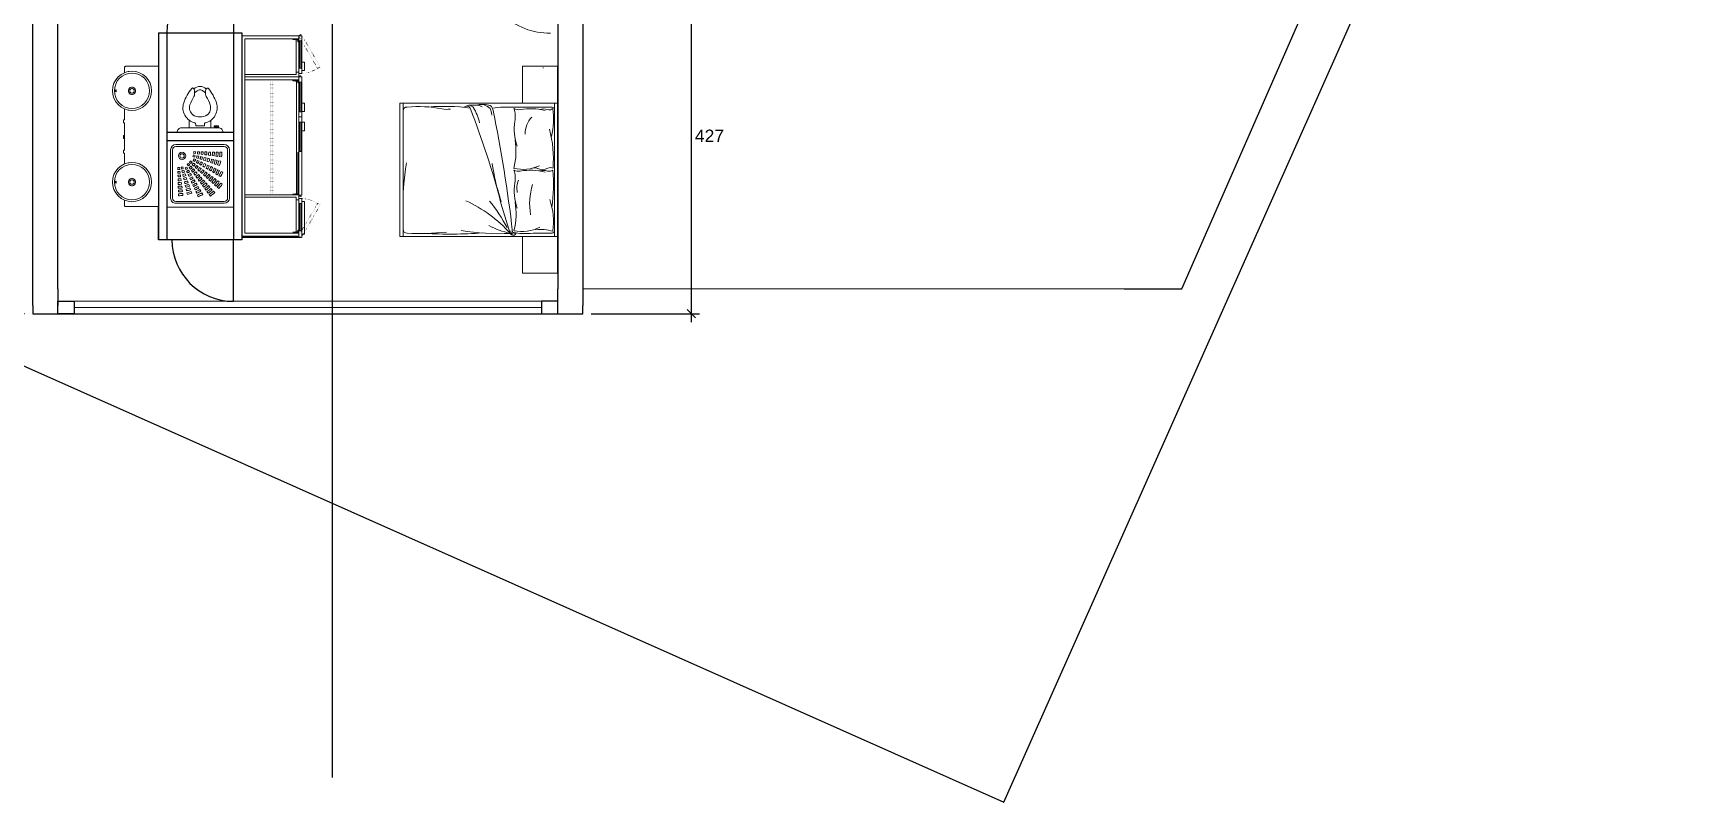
# Model space of a CAD drawing. Header units: inches. Extents: x -422522 to 22891, y -2973 to 414515.
# Drawn here: x 18668 to 20647, y 3430 to 4354 of the extents above; entities that cross this region are included whole.
import ezdxf

# ---------------------------------------------------------------- set-up
doc = ezdxf.new("R2010")
doc.units = ezdxf.units.IN
doc.header["$MEASUREMENT"] = 0
doc.linetypes.add('DOT2', pattern=[0.125, 0, -0.125])
doc.linetypes.add('TRATTEGGIATA2', pattern=[9.525, 6.35, -3.175])
doc.layers.get('0').update_dxf_attribs({"lineweight": 25})
for name, color, linetype, lineweight in [('ARREDAMENTO', 8, 'Continuous', 18), ('ARREDI attrezzature - furniture', 175, 'Continuous', 9), ('PORTE_finestre_doors_windows', 4, 'Continuous', 15)]:
    doc.layers.add(name, color=color, linetype=linetype, lineweight=lineweight)
doc.layers.add('ARREDI_attrezzature', color=175, linetype='Continuous')
doc.styles.add('ARCH', font='txt')
doc.styles.get("Standard").update_dxf_attribs({"font": 'Arial.ttf'})
doc.dimstyles.get("Standard").update_dxf_attribs({"dimtxt": 15, "dimasz": 10, "dimexe": 10, "dimexo": 10, "dimgap": 5, "dimtad": 2, "dimtih": 1, "dimtoh": 1, "dimdec": 0, "dimzin": 0, "dimdsep": 46, "dimtxsty": 'Standard', "dimblk": 'OBLIQUE', "dimblk1": 'OBLIQUE', "dimblk2": 'OBLIQUE', "dimcen": 0.09, "dimdle": 10, "dimadec": 0, "dimazin": 0, "dimtfac": 1, "dimtdec": 0, "dimtofl": 0, "dimtmove": 0, "dimatfit": 3, "dimldrblk": 'OBLIQUE', "dimfxl": 1, "dimtolj": 1, "dimtzin": 0, "dimarcsym": 0})

# ---------------------------------------------------------------- blocks, each defined once
blk = doc.blocks.new('15PTOI06')
for p, q in [((8, 8.5), (8, -8.5)), ((11.5, 5), (8, 5)), ((9, 2), (9.765178, 2)), ((9, -2), (9, 2)), ((23.431562, 2.5), (24.727861, 2.5)), ((24.931034, 1.327586), (24.062054, 2.5)), ((11.5, -5), (8, -5)), ((9, -6.5), (8.5, -6.5)), ((8.5, -6.5), (8.5, -8)), ((9.765178, -2), (9, -2)), ((9, -8.5), (9, -6.5)), ((23.431562, -2.5), (24.690476, -2.5)), ((24.931034, -1.327586), (24.062054, -2.5)), ((8.5, -8), (8, -8)), ((8, -8.5), (9, -8.5))]:
    blk.add_line(p, q)
for centre, radius, start, end in [((6, 8.5), 2, 0, 90), ((17.25, 0.65), 7.210062, 71.816347, 166.116636), ((9.765178, 2.5), 0.5, 270, 346.116636), ((19.118098, 0), 6.118098, 147.797266, 212.202734), ((17.25, 0.65), 4.210062, 71.816347, 142.891702), ((12, -13.75), 19.534695, 57.937508, 70.559965), ((12, -13.75), 22.534695, 51.265418, 70.559965), ((23.431562, 4.5), 2, 237.937508, 270), ((24.727861, 4.5), 2, 270, 314.939898), ((23.666667, 0), 1.833333, 313.602819, 46.397181), ((23.166667, 0), 3.833333, 313.602819, 46.397181), ((25.787408, 3.438228), 0.5, 314.939898, 51.265418), ((9.765178, -2.5), 0.5, 13.883364, 90), ((17.25, -0.65), 7.210062, 193.883364, 288.183653), ((17.25, -0.65), 4.210062, 217.108298, 288.183653), ((12, 13.75), 19.534695, 289.440035, 302.062492), ((12, 13.75), 22.534695, 289.440035, 308.665009), ((23.431562, -4.5), 2, 90, 122.062492), ((24.690476, -4.5), 2, 44.162471, 90), ((25.766527, -3.454957), 0.5, 308.665009, 44.162471), ((6, -8.5), 2, 270, 0)]:
    blk.add_arc(centre, radius, start, end)
at = {"style": 'ARCH'}
for tag, p, flags in [('ITEM', (0, -19.5), 3), ('ROOM_NUMBER', (0, -28.5), 1)]:
    blk.add_attdef(tag, p, '', height=6, dxfattribs=dict(at, flags=flags))
blk = doc.blocks.new('_Oblique')
at = {"color": 0, "linetype": 'ByBlock', "lineweight": -2}
blk.add_line((-0.5, -0.5), (0.5, 0.5), dxfattribs=at)
blk = doc.blocks.new('*D54')
at = {"color": 0, "lineweight": -2, "transparency": 16777216}
for p, q in [((18658.2, 4614.6), (18543.2, 4614.6)), ((18553.2, 4006.7), (18553.2, 4624.6)), ((18658.3, 4016.7), (18543.2, 4016.7))]:
    blk.add_line(p, q, dxfattribs=at)
at = {"layer": 'Defpoints', "color": 0, "transparency": 16777216}
for p in [(18553.2, 4614.6), (18668.2, 4614.6), (18668.3, 4016.7)]:
    blk.add_point(p, dxfattribs=at)
at = {"color": 0, "lineweight": -2, "transparency": 16777216, "xscale": 10, "yscale": 10, "zscale": 10}
for p, rotation in [((18553.2, 4614.6), 90), ((18553.2, 4016.7), 270)]:
    blk.add_blockref('_Oblique', p, dxfattribs=dict(at, rotation=rotation))
at = {"color": 0, "transparency": 16777216, "insert": (18531.8, 4315.6), "char_height": 15, "attachment_point": 5}
blk.add_mtext('\\A1;598', dxfattribs=at)
blk = doc.blocks.new('*D61')
at = {"color": 0, "lineweight": -2, "transparency": 16777216}
for p, q in [((19458.6, 4453.8), (19458.6, 4006.7)), ((19338.4, 4443.8), (19468.6, 4443.8)), ((19338.3, 4016.7), (19468.6, 4016.7))]:
    blk.add_line(p, q, dxfattribs=at)
at = {"layer": 'Defpoints', "color": 0, "transparency": 16777216}
for p in [(19328.4, 4443.8), (19328.3, 4016.7), (19458.6, 4016.7)]:
    blk.add_point(p, dxfattribs=at)
at = {"color": 0, "lineweight": -2, "transparency": 16777216, "xscale": 10, "yscale": 10, "zscale": 10}
for p, rotation in [((19458.6, 4443.8), 90), ((19458.6, 4016.7), 270)]:
    blk.add_blockref('_Oblique', p, dxfattribs=dict(at, rotation=rotation))
at = {"color": 0, "transparency": 16777216, "insert": (19480.5, 4230.3), "char_height": 15, "attachment_point": 5}
blk.add_mtext('\\A1;427', dxfattribs=at)

msp = doc.modelspace()

# ---------------------------------------------------------------- linework, layer by layer
at = {"color": 1}
msp.add_line((19027.9, 3459.7), (19027.9, 5414.9), dxfattribs=at)
for p, q in [((18668.3, 4046.7), (18668.3, 5256.7)), ((19328.8, 4661.9), (19328.3, 4046.7)), ((20047.6, 4046.7), (20290.3, 4600.6)), ((18698.3, 4046.7), (18698.3, 4433.8)), ((18908.9, 4433.8), (18908.9, 4353.8)), ((19298.3, 4433.8), (19298.3, 4046.7)), ((18818.9, 4353.8), (18818.9, 4105.3)), ((18818.9, 4353.8), (18918.9, 4353.8)), ((18828.9, 4353.8), (18828.9, 4105.3)), ((18908.9, 4353.8), (18908.9, 4105.3)), ((18918.9, 4353.8), (18918.9, 4105.3)), ((18918.9, 4326.1), (18918.9, 4132.7)), ((19298.3, 4313.8), (19298.3, 4269.6)), ((19298.3, 4189.6), (19298.3, 4313.8)), ((19298.3, 4087), (19298.3, 4287.2)), ((18818.9, 4245.3), (18818.9, 4145.3)), ((18828.9, 4234.6), (18908.9, 4234.6)), ((18828.9, 4224.6), (18908.9, 4224.6)), ((19298.3, 4189.6), (19298.3, 4065.4)), ((18818.9, 4105.3), (18818.9, 4145.3)), ((18918.9, 4105.3), (18818.9, 4105.3)), ((18908.9, 4031.7), (18908.9, 4105.3)), ((18987.1, 4108.2), (18918.9, 4108.2)), ((19298.3, 4065.4), (19298.3, 4109.6)), ((18698.3, 4046.7), (18698.3, 4061.7)), ((18668.3, 4026.7), (18668.3, 4046.7)), ((18698.3, 4046.7), (18698.3, 4026.7)), ((19298.3, 4016.7), (19298.3, 4046.7)), ((19328.3, 4046.7), (19328.3, 4026.7)), ((19978.3, 4046.7), (20047.6, 4046.7)), ((18668.3, 4026.7), (18668.3, 4016.7)), ((18668.3, 4016.7), (19328.3, 4016.7)), ((19328.3, 4016.7), (19328.3, 4026.7))]:
    msp.add_line(p, q)
for points in [[(18006.5, 4243.6), (19833.7, 3430.4), (20646.9, 5257.6), (18819.7, 6070.8)], [(18698.3, 4031.7), (18717.8, 4031.7), (18717.8, 4016.7), (18698.3, 4016.7)], [(19298.3, 4031.7), (19278.8, 4031.7), (19278.8, 4016.7), (19298.3, 4016.7)]]:
    msp.add_lwpolyline(points, close=True)
for centre, radius, start, end in [((18908.9, 4353.8), 80, 90, 180), ((18908.9, 4105.3), 73.7, 180, 270)]:
    msp.add_arc(centre, radius, start, end)
at = {"layer": 'ARREDAMENTO'}
for p, q in [((18918.9, 4350.5), (18987.3, 4350.5)), ((18987.3, 4346.9), (18922.5, 4346.9)), ((18922.5, 4346.9), (18922.5, 4246.6)), ((18980.4, 4346.9), (18980.4, 4345.9)), ((18984.9, 4346.9), (18980.4, 4346.9)), ((18980.4, 4345.9), (18984.9, 4345.9)), ((18983.4, 4345.9), (18983.4, 4345.5)), ((18986.2, 4345.9), (18983.4, 4345.9)), ((18983.4, 4345.5), (18986.2, 4345.5)), ((18984.1, 4345.5), (18984.1, 4306.8)), ((18984.9, 4345.9), (18984.9, 4346.9)), ((18986.2, 4346.9), (18986.2, 4343.2)), ((18987.3, 4346.9), (18986.2, 4346.9)), ((18986.2, 4345.5), (18986.2, 4345.9)), ((18986.2, 4343.2), (18987.3, 4343.2)), ((18987.3, 4301.1), (18987.3, 4350.5)), ((18987.3, 4350.5), (18990.9, 4350.5)), ((18987.3, 4343.2), (18987.3, 4346.9)), ((18987.3, 4344.2), (18990.9, 4344.2)), ((18988.4, 4344.2), (18988.4, 4311.4)), ((18989.9, 4311.4), (18989.9, 4344.2)), ((18990.9, 4305.2), (18990.9, 4350.5)), ((19298.3, 4347), (19298.3, 4153.5)), ((18778.7, 4313.5), (18778.4, 4313.2)), ((18779.2, 4313.7), (18778.7, 4313.5)), ((18779.7, 4313.8), (18779.2, 4313.7)), ((18818.9, 4313.8), (18779.7, 4313.8)), ((18994.1, 4318.9), (18990.9, 4318.9)), ((18994.1, 4308.8), (18994.1, 4318.9)), ((19256, 4313.8), (19298.3, 4313.8)), ((19256, 4269.6), (19256, 4313.8)), ((18767.6, 4297.5), (18765.4, 4293.4)), ((18770.5, 4301), (18767.6, 4297.5)), ((18769.5, 4296.2), (18767.6, 4292.5)), ((18772.2, 4299.4), (18769.5, 4296.2)), ((18774.1, 4304), (18770.5, 4301)), ((18775.4, 4302), (18772.2, 4299.4)), ((18778.1, 4306.1), (18774.1, 4304)), ((18779, 4304), (18775.4, 4302)), ((18778.3, 4306.2), (18778.1, 4306.1)), ((18778.4, 4313.2), (18778.3, 4312.8)), ((18778.3, 4312.8), (18778.3, 4306.2)), ((18778.3, 4306.2), (18782.6, 4307.5)), ((18783, 4305.2), (18779, 4304)), ((18782.6, 4307.5), (18783.6, 4307.6)), ((18787.1, 4305.6), (18783, 4305.2)), ((18787.1, 4307.9), (18783.6, 4307.6)), ((18791.7, 4307.5), (18787.1, 4307.9)), ((18791.3, 4305.2), (18787.1, 4305.6)), ((18795.3, 4304), (18791.3, 4305.2)), ((18796.2, 4306.1), (18791.7, 4307.5)), ((18798.9, 4302), (18795.3, 4304)), ((18800.2, 4304), (18796.2, 4306.1)), ((18802.1, 4299.4), (18798.9, 4302)), ((18803.8, 4301), (18800.2, 4304)), ((18804.8, 4296.2), (18802.1, 4299.4)), ((18806.7, 4297.5), (18803.8, 4301)), ((18806.7, 4292.5), (18804.8, 4296.2)), ((18808.9, 4293.4), (18806.7, 4297.5)), ((18922.5, 4303.9), (18984.1, 4303.9)), ((18922.5, 4301.1), (18987.3, 4301.1)), ((18922.5, 4301.1), (18987.3, 4301.1)), ((18922.5, 4297.5), (18987.3, 4297.5)), ((18980.4, 4297.5), (18980.4, 4296.4)), ((18984.9, 4297.5), (18980.4, 4297.5)), ((18980.4, 4296.4), (18984.9, 4296.4)), ((18983.4, 4296.4), (18983.4, 4296.1)), ((18986.2, 4296.4), (18983.4, 4296.4)), ((18983.4, 4296.1), (18986.2, 4296.1)), ((18987.3, 4306.8), (18984.1, 4306.8)), ((18984.1, 4306.8), (18984.1, 4303.9)), ((18984.8, 4160.7), (18984.8, 4296.1)), ((18984.9, 4296.4), (18984.9, 4297.5)), ((18986.2, 4297.5), (18986.2, 4293.8)), ((18987.3, 4297.5), (18986.2, 4297.5)), ((18986.2, 4296.1), (18986.2, 4296.4)), ((18986.2, 4293.8), (18987.3, 4293.8)), ((18987.3, 4311.4), (18990.9, 4311.4)), ((18987.3, 4305.2), (18987.3, 4306.8)), ((18987.3, 4305.2), (18990.9, 4305.2)), ((18987.3, 4301.1), (18987.3, 4109.9)), ((18990.9, 4301.1), (18987.3, 4301.1)), ((18987.3, 4293.8), (18987.3, 4297.5)), ((18987.3, 4294.8), (18990.9, 4294.8)), ((18988.4, 4311.4), (18989.9, 4311.4)), ((18988.4, 4294.8), (18988.4, 4259.3)), ((18989.9, 4294.8), (18988.4, 4294.8)), ((18989.9, 4259.3), (18989.9, 4294.8)), ((18990.9, 4308.8), (18994.1, 4308.8)), ((18990.9, 4301.1), (18990.9, 4159)), ((19280.8, 4312.5), (19280.8, 4311.4)), ((18764.1, 4289), (18763.6, 4284.4)), ((18763.6, 4284.4), (18764.1, 4279.8)), ((18765.4, 4293.4), (18764.1, 4289)), ((18764.1, 4279.8), (18765.4, 4275.4)), ((18765.4, 4275.4), (18767.6, 4271.3)), ((18766.4, 4288.5), (18766, 4284.4)), ((18766, 4284.4), (18766.4, 4280.3)), ((18767.6, 4292.5), (18766.4, 4288.5)), ((18766.4, 4280.3), (18767.6, 4276.3)), ((18767.2, 4284.8), (18767.1, 4284.4)), ((18767.2, 4284), (18767.1, 4284.4)), ((18767.3, 4285.2), (18767.2, 4285)), ((18767.2, 4285), (18767.2, 4284.8)), ((18767.2, 4283.8), (18767.2, 4284)), ((18767.3, 4283.6), (18767.2, 4283.8)), ((18767.4, 4285.4), (18767.3, 4285.2)), ((18767.4, 4283.4), (18767.3, 4283.6)), ((18767.6, 4285.5), (18767.4, 4285.4)), ((18767.6, 4283.3), (18767.4, 4283.4)), ((18767.7, 4285.6), (18767.6, 4285.5)), ((18767.7, 4283.2), (18767.6, 4283.3)), ((18767.6, 4276.3), (18769.5, 4272.6)), ((18767.7, 4285.6), (18767.9, 4285.5)), ((18767.7, 4283.2), (18767.9, 4283.3)), ((18767.9, 4285.5), (18768, 4285.4)), ((18767.9, 4283.3), (18768, 4283.4)), ((18768, 4285.4), (18768.2, 4285.2)), ((18768, 4283.4), (18768.2, 4283.6)), ((18768.2, 4285.2), (18768.2, 4285)), ((18768.2, 4285), (18768.3, 4284.8)), ((18768.2, 4283.8), (18768.3, 4284)), ((18768.2, 4283.6), (18768.2, 4283.8)), ((18768.3, 4284.8), (18768.3, 4284.4)), ((18768.3, 4284), (18768.3, 4284.4)), ((18783.2, 4286.4), (18782.8, 4285.1)), ((18782.8, 4285.1), (18782.8, 4283.7)), ((18782.8, 4283.7), (18783.2, 4282.4)), ((18784, 4287.5), (18783.2, 4286.4)), ((18783.2, 4282.4), (18784, 4281.3)), ((18785.1, 4288.3), (18784, 4287.5)), ((18784, 4281.3), (18785.1, 4280.5)), ((18784.7, 4285.6), (18784.5, 4284.8)), ((18784.5, 4284.8), (18784.5, 4284)), ((18784.5, 4284), (18784.7, 4283.2)), ((18785.2, 4286.3), (18784.7, 4285.6)), ((18784.7, 4283.2), (18785.2, 4282.5)), ((18786.5, 4288.8), (18785.1, 4288.3)), ((18785.1, 4280.5), (18786.5, 4280)), ((18785.9, 4286.8), (18785.2, 4286.3)), ((18785.2, 4282.5), (18785.9, 4282)), ((18786.7, 4287.1), (18785.9, 4286.8)), ((18785.9, 4282), (18786.7, 4281.7)), ((18787.8, 4288.8), (18786.5, 4288.8)), ((18786.5, 4280), (18787.8, 4280)), ((18787.6, 4287.1), (18786.7, 4287.1)), ((18786.7, 4281.7), (18787.6, 4281.7)), ((18788.4, 4286.8), (18787.6, 4287.1)), ((18787.6, 4281.7), (18788.4, 4282)), ((18789.1, 4288.3), (18787.8, 4288.8)), ((18787.8, 4280), (18789.1, 4280.5)), ((18789.1, 4286.3), (18788.4, 4286.8)), ((18788.4, 4282), (18789.1, 4282.5)), ((18790.3, 4287.5), (18789.1, 4288.3)), ((18789.6, 4285.6), (18789.1, 4286.3)), ((18789.1, 4282.5), (18789.6, 4283.2)), ((18789.1, 4280.5), (18790.3, 4281.3)), ((18789.8, 4284.8), (18789.6, 4285.6)), ((18789.6, 4283.2), (18789.8, 4284)), ((18789.8, 4284), (18789.8, 4284.8)), ((18791.1, 4286.4), (18790.3, 4287.5)), ((18790.3, 4281.3), (18791.1, 4282.4)), ((18791.5, 4285.1), (18791.1, 4286.4)), ((18791.1, 4282.4), (18791.5, 4283.7)), ((18791.5, 4283.7), (18791.5, 4285.1)), ((18804.8, 4272.6), (18806.7, 4276.3)), ((18807.9, 4288.5), (18806.7, 4292.5)), ((18806.7, 4276.3), (18807.9, 4280.3)), ((18806.7, 4271.3), (18808.9, 4275.4)), ((18808.3, 4284.4), (18807.9, 4288.5)), ((18807.9, 4280.3), (18808.3, 4284.4)), ((18810.2, 4289), (18808.9, 4293.4)), ((18808.9, 4275.4), (18810.2, 4279.8)), ((18810.7, 4284.4), (18810.2, 4289)), ((18810.2, 4279.8), (18810.7, 4284.4)), ((18767.6, 4271.3), (18770.5, 4267.8)), ((18769.5, 4272.6), (18772.2, 4269.4)), ((18770.5, 4267.8), (18774.1, 4264.8)), ((18772.2, 4269.4), (18775.4, 4266.8)), ((18774.1, 4264.8), (18778.1, 4262.7)), ((18775.4, 4266.8), (18779, 4264.8)), ((18778.1, 4262.7), (18778.3, 4262.6)), ((18778.3, 4262.6), (18782.6, 4261.3)), ((18778.3, 4262.6), (18778.3, 4249.6)), ((18779, 4264.8), (18783, 4263.6)), ((18783.6, 4261.2), (18782.6, 4261.3)), ((18783, 4263.6), (18787.1, 4263.2)), ((18783.6, 4261.2), (18787.1, 4260.9)), ((18783.6, 4261.2), (18783.6, 4261.2)), ((18787.1, 4263.2), (18791.3, 4263.6)), ((18787.1, 4260.9), (18791.7, 4261.3)), ((18791.3, 4263.6), (18795.3, 4264.8)), ((18791.7, 4261.3), (18796.2, 4262.7)), ((18795.3, 4264.8), (18798.9, 4266.8)), ((18796.2, 4262.7), (18800.2, 4264.8)), ((18798.9, 4266.8), (18802.1, 4269.4)), ((18800.2, 4264.8), (18803.8, 4267.8)), ((18802.1, 4269.4), (18804.8, 4272.6)), ((18803.8, 4267.8), (18806.7, 4271.3)), ((18922.5, 4113.5), (18922.5, 4256.8)), ((18987.3, 4259.3), (18990.9, 4259.3)), ((18988.4, 4259.3), (18989.9, 4259.3)), ((18994.1, 4269.6), (18990.9, 4269.6)), ((18990.9, 4259.4), (18994.1, 4259.4)), ((18994.1, 4259.4), (18994.1, 4269.6)), ((19108.7, 4109.6), (19108.7, 4269.6)), ((19298.3, 4269.6), (19108.7, 4269.6)), ((19112.7, 4109.6), (19112.7, 4269.6)), ((19191.2, 4267), (19185.6, 4264.9)), ((19192.8, 4267.2), (19202, 4267.2)), ((19232.6, 4264.9), (19290.5, 4264.9)), ((19294.3, 4109.6), (19294.3, 4269.6)), ((18778.3, 4249.6), (18777, 4249.6)), ((18777, 4249.6), (18777, 4246)), ((18777, 4246), (18778.3, 4246)), ((18778.3, 4246), (18778.3, 4245)), ((18778.3, 4235.5), (18778.3, 4245)), ((18778.3, 4241.5), (18778.3, 4227.2)), ((18987.3, 4253.2), (18990.9, 4253.2)), ((18987.3, 4253), (18990.9, 4253)), ((18987.3, 4246.8), (18990.9, 4246.8)), ((18988.4, 4211.4), (18988.4, 4246.8)), ((18988.4, 4246.8), (18989.9, 4246.8)), ((18989.9, 4246.8), (18989.9, 4211.4)), ((18990.9, 4246.7), (18994.1, 4246.7)), ((18994.1, 4236.5), (18990.9, 4236.5)), ((18994.1, 4246.7), (18994.1, 4236.5)), ((18778.3, 4230.6), (18777, 4230.6)), ((18777, 4230.6), (18777, 4227.1)), ((18777, 4227.1), (18778.3, 4227.1)), ((18778.3, 4217.6), (18778.3, 4232)), ((18778.3, 4223.6), (18778.3, 4214.1)), ((18828.9, 4224.6), (18828.9, 4144.6)), ((18898, 4219.9), (18839.8, 4219.9)), ((18898, 4217.6), (18839.8, 4217.6)), ((18908.9, 4144.6), (18908.9, 4224.6)), ((18774.1, 4194.3), (18778.1, 4196.5)), ((18777, 4209.6), (18777, 4213.1)), ((18777, 4213.1), (18778.3, 4213.1)), ((18778.3, 4209.6), (18777, 4209.6)), ((18778.1, 4196.5), (18778.3, 4196.6)), ((18778.3, 4213.1), (18778.3, 4214.1)), ((18778.3, 4196.6), (18778.3, 4209.6)), ((18778.3, 4196.6), (18782.6, 4197.8)), ((18779, 4194.3), (18783, 4195.5)), ((18783.6, 4197.9), (18782.6, 4197.8)), ((18783, 4195.5), (18787.1, 4195.9)), ((18783.6, 4197.9), (18787.1, 4198.3)), ((18783.6, 4197.9), (18783.6, 4197.9)), ((18787.1, 4198.3), (18791.7, 4197.8)), ((18787.1, 4195.9), (18791.3, 4195.5)), ((18791.3, 4195.5), (18795.3, 4194.3)), ((18791.7, 4197.8), (18796.2, 4196.5)), ((18796.2, 4196.5), (18800.2, 4194.3)), ((18833.6, 4213.6), (18833.6, 4155.5)), ((18835.8, 4213.6), (18835.8, 4155.5)), ((18902, 4155.5), (18902, 4213.6)), ((18904.2, 4155.5), (18904.2, 4213.6)), ((18986.2, 4159.4), (18986.2, 4210.2)), ((18986.2, 4210.2), (18987.3, 4210.2)), ((18987.3, 4211.4), (18990.9, 4211.4)), ((18987.3, 4210.2), (18987.3, 4159.4)), ((18989.9, 4211.4), (18988.4, 4211.4)), ((18763.6, 4174.8), (18764.1, 4179.3)), ((18764.1, 4179.3), (18765.4, 4183.8)), ((18765.4, 4183.8), (18767.6, 4187.8)), ((18766, 4174.8), (18766.4, 4178.9)), ((18766.4, 4178.9), (18767.6, 4182.9)), ((18767.2, 4175.1), (18767.1, 4174.8)), ((18767.3, 4175.6), (18767.2, 4175.4)), ((18767.2, 4175.4), (18767.2, 4175.1)), ((18767.4, 4175.8), (18767.3, 4175.6)), ((18767.6, 4175.9), (18767.4, 4175.8)), ((18767.6, 4187.8), (18770.5, 4191.4)), ((18767.6, 4182.9), (18769.5, 4186.5)), ((18767.7, 4175.9), (18767.6, 4175.9)), ((18767.7, 4175.9), (18767.9, 4175.9)), ((18767.9, 4175.9), (18768, 4175.8)), ((18768, 4175.8), (18768.2, 4175.6)), ((18768.2, 4175.6), (18768.2, 4175.4)), ((18768.2, 4175.4), (18768.3, 4175.1)), ((18768.3, 4175.1), (18768.3, 4174.8)), ((18769.5, 4186.5), (18772.2, 4189.7)), ((18770.5, 4191.4), (18774.1, 4194.3)), ((18772.2, 4189.7), (18775.4, 4192.4)), ((18775.4, 4192.4), (18779, 4194.3)), ((18782.8, 4175.4), (18783.2, 4176.8)), ((18782.8, 4174.1), (18782.8, 4175.4)), ((18783.2, 4176.8), (18784, 4177.9)), ((18784, 4177.9), (18785.1, 4178.7)), ((18784.5, 4175.2), (18784.7, 4176)), ((18784.5, 4174.3), (18784.5, 4175.2)), ((18784.7, 4176), (18785.2, 4176.7)), ((18785.1, 4178.7), (18786.5, 4179.1)), ((18785.2, 4176.7), (18785.9, 4177.2)), ((18785.9, 4177.2), (18786.7, 4177.4)), ((18786.5, 4179.1), (18787.8, 4179.1)), ((18786.7, 4177.4), (18787.6, 4177.4)), ((18787.6, 4177.4), (18788.4, 4177.2)), ((18787.8, 4179.1), (18789.1, 4178.7)), ((18788.4, 4177.2), (18789.1, 4176.7)), ((18789.1, 4178.7), (18790.3, 4177.9)), ((18789.1, 4176.7), (18789.6, 4176)), ((18789.6, 4176), (18789.8, 4175.2)), ((18789.8, 4175.2), (18789.8, 4174.3)), ((18790.3, 4177.9), (18791.1, 4176.8)), ((18791.1, 4176.8), (18791.5, 4175.4)), ((18791.5, 4175.4), (18791.5, 4174.1)), ((18795.3, 4194.3), (18798.9, 4192.4)), ((18798.9, 4192.4), (18802.1, 4189.7)), ((18800.2, 4194.3), (18803.8, 4191.4)), ((18802.1, 4189.7), (18804.8, 4186.5)), ((18803.8, 4191.4), (18806.7, 4187.8)), ((18804.8, 4186.5), (18806.7, 4182.9)), ((18806.7, 4187.8), (18808.9, 4183.8)), ((18806.7, 4182.9), (18807.9, 4178.9)), ((18807.9, 4178.9), (18808.3, 4174.8)), ((18808.9, 4183.8), (18810.2, 4179.3)), ((18810.2, 4179.3), (18810.7, 4174.8)), ((18764.1, 4170.2), (18763.6, 4174.8)), ((18765.4, 4165.8), (18764.1, 4170.2)), ((18767.6, 4161.7), (18765.4, 4165.8)), ((18766.4, 4170.6), (18766, 4174.8)), ((18767.6, 4166.7), (18766.4, 4170.6)), ((18767.2, 4174.4), (18767.1, 4174.8)), ((18767.2, 4174.1), (18767.2, 4174.4)), ((18767.3, 4173.9), (18767.2, 4174.1)), ((18767.4, 4173.8), (18767.3, 4173.9)), ((18767.6, 4173.6), (18767.4, 4173.8)), ((18767.7, 4173.6), (18767.6, 4173.6)), ((18769.5, 4163), (18767.6, 4166.7)), ((18770.5, 4158.1), (18767.6, 4161.7)), ((18767.7, 4173.6), (18767.9, 4173.6)), ((18767.9, 4173.6), (18768, 4173.8)), ((18768, 4173.8), (18768.2, 4173.9)), ((18768.2, 4174.1), (18768.3, 4174.4)), ((18768.2, 4173.9), (18768.2, 4174.1)), ((18768.3, 4174.4), (18768.3, 4174.8)), ((18772.2, 4159.8), (18769.5, 4163)), ((18774.1, 4155.2), (18770.5, 4158.1)), ((18775.4, 4157.2), (18772.2, 4159.8)), ((18778.1, 4153), (18774.1, 4155.2)), ((18779, 4155.2), (18775.4, 4157.2)), ((18783, 4154), (18779, 4155.2)), ((18783.2, 4172.8), (18782.8, 4174.1)), ((18784, 4171.6), (18783.2, 4172.8)), ((18785.1, 4170.8), (18784, 4171.6)), ((18784.7, 4173.5), (18784.5, 4174.3)), ((18785.2, 4172.8), (18784.7, 4173.5)), ((18786.5, 4170.4), (18785.1, 4170.8)), ((18785.9, 4172.3), (18785.2, 4172.8)), ((18786.7, 4172.1), (18785.9, 4172.3)), ((18787.8, 4170.4), (18786.5, 4170.4)), ((18787.6, 4172.1), (18786.7, 4172.1)), ((18788.4, 4172.3), (18787.6, 4172.1)), ((18789.1, 4170.8), (18787.8, 4170.4)), ((18789.1, 4172.8), (18788.4, 4172.3)), ((18789.6, 4173.5), (18789.1, 4172.8)), ((18790.3, 4171.6), (18789.1, 4170.8)), ((18789.8, 4174.3), (18789.6, 4173.5)), ((18791.1, 4172.8), (18790.3, 4171.6)), ((18791.5, 4174.1), (18791.1, 4172.8)), ((18795.3, 4155.2), (18791.3, 4154)), ((18798.9, 4157.2), (18795.3, 4155.2)), ((18800.2, 4155.2), (18796.2, 4153)), ((18802.1, 4159.8), (18798.9, 4157.2)), ((18803.8, 4158.1), (18800.2, 4155.2)), ((18804.8, 4163), (18802.1, 4159.8)), ((18806.7, 4161.7), (18803.8, 4158.1)), ((18806.7, 4166.7), (18804.8, 4163)), ((18807.9, 4170.6), (18806.7, 4166.7)), ((18808.9, 4165.8), (18806.7, 4161.7)), ((18808.3, 4174.8), (18807.9, 4170.6)), ((18810.2, 4170.2), (18808.9, 4165.8)), ((18810.7, 4174.8), (18810.2, 4170.2)), ((18922.5, 4159.4), (18987.3, 4159.4)), ((18922.5, 4156.5), (18984.1, 4156.5)), ((18980.4, 4159.4), (18980.4, 4160.4)), ((18980.4, 4160.4), (18984.9, 4160.4)), ((18984.9, 4159.4), (18980.4, 4159.4)), ((18983.4, 4160.4), (18983.4, 4160.7)), ((18983.4, 4160.7), (18986.2, 4160.7)), ((18986.2, 4160.4), (18983.4, 4160.4)), ((18984.1, 4153.6), (18984.1, 4156.5)), ((18984.9, 4160.4), (18984.9, 4159.4)), ((18986.2, 4160.7), (18986.2, 4160.4)), ((18987.3, 4159.4), (18986.2, 4159.4)), ((18987.3, 4159), (18990.9, 4159)), ((18987.3, 4155.2), (18990.9, 4155.2)), ((18987.3, 4155.2), (18987.3, 4153.6)), ((18990.9, 4155.2), (18990.9, 4108.2)), ((18778.3, 4153), (18778.1, 4153)), ((18778.3, 4153), (18782.6, 4151.7)), ((18778.3, 4146.4), (18778.3, 4153)), ((18778.4, 4146), (18778.3, 4146.4)), ((18778.7, 4145.6), (18778.4, 4146)), ((18779.2, 4145.4), (18778.7, 4145.6)), ((18779.7, 4145.3), (18779.2, 4145.4)), ((18818.9, 4145.3), (18779.7, 4145.3)), ((18782.6, 4151.7), (18783.6, 4151.6)), ((18787.1, 4153.6), (18783, 4154)), ((18787.1, 4151.2), (18783.6, 4151.6)), ((18791.3, 4154), (18787.1, 4153.6)), ((18791.7, 4151.7), (18787.1, 4151.2)), ((18796.2, 4153), (18791.7, 4151.7)), ((18828.9, 4144.6), (18908.9, 4144.6)), ((18839.8, 4151.5), (18898, 4151.5)), ((18839.8, 4149.3), (18898, 4149.3)), ((18984.1, 4114.9), (18984.1, 4153.6)), ((18987.3, 4153.6), (18984.1, 4153.6)), ((18987.3, 4149), (18990.9, 4149)), ((18988.4, 4116.2), (18988.4, 4149)), ((18988.4, 4149), (18989.9, 4149)), ((18989.9, 4149), (18989.9, 4116.2)), ((18990.9, 4151.6), (18994.1, 4151.6)), ((18994.1, 4151.6), (18994.1, 4112.4)), ((18986.2, 4113.5), (18986.2, 4117.2)), ((18986.2, 4117.2), (18987.3, 4117.2)), ((18987.3, 4117.2), (18987.3, 4113.5)), ((18987.3, 4116.2), (18990.9, 4116.2)), ((18989.9, 4116.2), (18988.4, 4116.2)), ((18987.3, 4109.9), (18918.9, 4109.9)), ((18987.3, 4113.5), (18922.5, 4113.5)), ((18980.4, 4114.5), (18984.9, 4114.5)), ((18984.9, 4113.5), (18980.4, 4113.5)), ((18983.4, 4114.5), (18983.4, 4114.9)), ((18983.4, 4114.9), (18986.2, 4114.9)), ((18986.2, 4114.5), (18983.4, 4114.5)), ((18984.9, 4114.5), (18984.9, 4113.5)), ((18986.2, 4114.9), (18986.2, 4114.5)), ((18987.3, 4113.5), (18986.2, 4113.5)), ((18990.7, 4108.2), (18987.1, 4108.2)), ((18994.1, 4112.4), (18990.9, 4112.4)), ((19298.3, 4109.6), (19108.7, 4109.6)), ((19256, 4109.6), (19256, 4065.4)), ((19256, 4065.4), (19298.3, 4065.4)), ((19328.3, 4046.7), (19978.3, 4046.7))]:
    msp.add_line(p, q, dxfattribs=at)
at = {"layer": 'ARREDAMENTO', "linetype": 'DOT2', "ltscale": 10}
for p, q in [((19010, 4311.1), (18987.3, 4350.5)), ((18990.4, 4352.3), (19013.2, 4312.9)), ((18953.7, 4159.4), (18953.7, 4297.5)), ((18956.1, 4159.4), (18956.1, 4297.5)), ((19013.2, 4312.9), (19010, 4311.1)), ((19010, 4149.3), (18987.3, 4109.9)), ((18990.4, 4108.1), (19013.2, 4147.5)), ((19013.2, 4147.5), (19010, 4149.3))]:
    msp.add_line(p, q, dxfattribs=at)
at = {"layer": 'ARREDAMENTO', "color": 251, "linetype": 'TRATTEGGIATA2', "ltscale": 0.004}
msp.add_line((18990.4, 4302.9), (18987.3, 4301.1), dxfattribs=at)
at = {"layer": 'ARREDAMENTO', "linetype": 'TRATTEGGIATA2', "ltscale": 0.004}
for p, q in [((18987.3, 4159), (18990.4, 4157.2)), ((18987.3, 4109.9), (18990.4, 4108.1))]:
    msp.add_line(p, q, dxfattribs=at)
at = {"layer": 'ARREDAMENTO'}
for points in [[(18854.7, 4194.1), (18853.4, 4195.9, 0.025404), (18854.9, 4197.2), (18856.5, 4195.5, -0.025404)], [(18859.4, 4198.8), (18857.6, 4200.1, -0.025404), (18856.3, 4198.6), (18858, 4197, 0.025404)], [(18863.1, 4196.1), (18861.2, 4197.5, -0.025404), (18859.6, 4195.6), (18861.4, 4194, 0.025404)], [(18862.5, 4204.7, 0.025404), (18863.1, 4206.8), (18860.9, 4207.3, -0.025404), (18860.3, 4205.4)], [(18863.7, 4201.7), (18861.7, 4202.6, -0.025404), (18860.7, 4200.6), (18862.5, 4199.5, 0.025404)], [(18863.5, 4209, 0.025404), (18863.7, 4211.2), (18861.4, 4211.3, -0.025404), (18861.2, 4209.3)], [(18866.7, 4193.5), (18864.8, 4194.8, -0.025404), (18863, 4192.6), (18864.7, 4191, 0.025404)], [(18867.7, 4199.8), (18865.8, 4200.7, -0.025404), (18864.5, 4198.3), (18866.4, 4197.2, 0.025404)], [(18866.8, 4203.2, 0.025404), (18867.5, 4205.8), (18865.2, 4206.3, -0.025404), (18864.6, 4204)], [(18868, 4208.4, 0.025404), (18868.2, 4211.1), (18865.8, 4211.2, -0.025404), (18865.7, 4208.7)], [(18871.8, 4198), (18869.8, 4198.9, -0.025404), (18868.4, 4196.1), (18870.3, 4195, 0.025404)], [(18871, 4201.8, 0.025404), (18871.9, 4204.8), (18869.6, 4205.3, -0.025404), (18868.8, 4202.5)], [(18872.4, 4207.9, 0.025404), (18872.6, 4211), (18870.3, 4211.1, -0.025404), (18870.1, 4208.2)], [(18875.9, 4196.1), (18873.9, 4197, -0.025404), (18872.3, 4193.8), (18874.1, 4192.7, 0.025404)], [(18875.2, 4200.3, 0.025404), (18876.2, 4203.8), (18874, 4204.3, -0.025404), (18873.1, 4201.1)], [(18876.9, 4207.3, 0.025404), (18877.1, 4210.9), (18874.8, 4211, -0.025404), (18874.6, 4207.6)], [(18880, 4194.2), (18878, 4195.1, -0.025404), (18876.1, 4191.5), (18878, 4190.4, 0.025404)], [(18879.5, 4198.9, 0.025404), (18880.6, 4202.8), (18878.3, 4203.3, -0.025404), (18877.3, 4199.6)], [(18881.3, 4206.8, 0.025404), (18881.6, 4210.8), (18879.3, 4210.8, -0.025404), (18879, 4207)], [(18883.7, 4197.4, 0.025404), (18885, 4201.8), (18882.7, 4202.3, -0.025404), (18881.5, 4198.2)], [(18885.8, 4206.2, 0.025404), (18886.1, 4210.7), (18883.8, 4210.7, -0.025404), (18883.5, 4206.5)], [(18889.3, 4200.8), (18887.1, 4201.3, -0.025404), (18885.8, 4196.7), (18888, 4196, 0.025404)], [(18890.2, 4205.6, 0.025404), (18890.6, 4210.6), (18888.3, 4210.6, -0.025404), (18887.9, 4205.9)], [(18892.2, 4194.5, 0.025404), (18893.7, 4199.8), (18891.5, 4200.3, -0.025404), (18890, 4195.3)], [(18894.7, 4205.1, 0.025404), (18895.1, 4210.5), (18892.7, 4210.5, -0.025404), (18892.4, 4205.4)], [(18844.5, 4190, -0.025404), (18842.3, 4189.8), (18842.2, 4192.1, 0.025404), (18844.2, 4192.3)], [(18845.1, 4185.5, -0.025404), (18842.4, 4185.3), (18842.3, 4187.6, 0.025404), (18844.8, 4187.8)], [(18845.6, 4181.1, -0.025404), (18842.5, 4180.9), (18842.4, 4183.2, 0.025404), (18845.3, 4183.4)], [(18846.2, 4176.6, -0.025404), (18842.6, 4176.4), (18842.5, 4178.7, 0.025404), (18845.9, 4178.9)], [(18848.8, 4191, -0.025404), (18846.7, 4190.4), (18846.2, 4192.6, 0.025404), (18848.1, 4193.2)], [(18850.3, 4186.7, -0.025404), (18847.7, 4186), (18847.2, 4188.3, 0.025404), (18849.5, 4188.9)], [(18851.7, 4182.5, -0.025404), (18848.7, 4181.6), (18848.2, 4183.9, 0.025404), (18851, 4184.7)], [(18853.2, 4178.2, -0.025404), (18849.7, 4177.3), (18849.2, 4179.5, 0.025404), (18852.4, 4180.4)], [(18854.6, 4174, -0.025404), (18850.7, 4172.9), (18850.2, 4175.1, 0.025404), (18853.9, 4176.2)], [(18851.8, 4189.8), (18850.9, 4191.8, 0.025404), (18852.9, 4192.8), (18854, 4191, -0.025404)], [(18853.7, 4185.8), (18852.8, 4187.7, 0.025404), (18855.1, 4189), (18856.2, 4187.1, -0.025404)], [(18855.5, 4181.7), (18854.6, 4183.7, 0.025404), (18857.4, 4185.1), (18858.5, 4183.2, -0.025404)], [(18857.4, 4190.4), (18856, 4192.3, 0.025404), (18857.9, 4193.9), (18859.5, 4192.1, -0.025404)], [(18857.4, 4177.6), (18856.5, 4179.6, 0.025404), (18859.7, 4181.2), (18860.8, 4179.4, -0.025404)], [(18859.3, 4173.5), (18858.4, 4175.5, 0.025404), (18862, 4177.4), (18863.1, 4175.5, -0.025404)], [(18860, 4186.8), (18858.7, 4188.7, 0.025404), (18860.9, 4190.5), (18862.5, 4188.8, -0.025404)], [(18862.7, 4183.2), (18861.3, 4185.1, 0.025404), (18863.9, 4187.2), (18865.5, 4185.5, -0.025404)], [(18865.3, 4179.6), (18864, 4181.5, 0.025404), (18866.9, 4183.9), (18868.5, 4182.2, -0.025404)], [(18870.3, 4190.8), (18868.4, 4192.2, -0.025404), (18866.3, 4189.6), (18868, 4188, 0.025404)], [(18868, 4176), (18866.6, 4177.8, 0.025404), (18869.9, 4180.5), (18871.5, 4178.8, -0.025404)], [(18870.6, 4172.4), (18869.3, 4174.2, 0.025404), (18872.9, 4177.2), (18874.5, 4175.5, -0.025404)], [(18873.9, 4188.2), (18872, 4189.5, -0.025404), (18869.6, 4186.6), (18871.3, 4185, 0.025404)], [(18877.5, 4185.5), (18875.6, 4186.9, -0.025404), (18873, 4183.6), (18874.7, 4182, 0.025404)], [(18881.1, 4182.8), (18879.3, 4184.2, -0.025404), (18876.3, 4180.6), (18878, 4179, 0.025404)], [(18884.7, 4180.2), (18882.9, 4181.6, -0.025404), (18879.6, 4177.5), (18881.3, 4176, 0.025404)], [(18884, 4192.3), (18882.1, 4193.3, -0.025404), (18880, 4189.3), (18881.9, 4188.2, 0.025404)], [(18888.4, 4177.5), (18886.5, 4178.9, -0.025404), (18882.9, 4174.5), (18884.7, 4173, 0.025404)], [(18888.1, 4190.5), (18886.1, 4191.4, -0.025404), (18883.9, 4187), (18885.7, 4185.9, 0.025404)], [(18892, 4174.9), (18890.1, 4176.3, -0.025404), (18886.3, 4171.5), (18888, 4170, 0.025404)], [(18892.2, 4188.6), (18890.2, 4189.5, -0.025404), (18887.7, 4184.7), (18889.6, 4183.6, 0.025404)], [(18896.3, 4186.7), (18894.3, 4187.6, -0.025404), (18891.6, 4182.4), (18893.5, 4181.3, 0.025404)], [(18846.7, 4172.2, -0.025404), (18842.7, 4171.9), (18842.6, 4174.2, 0.025404), (18846.4, 4174.5)], [(18847.3, 4167.7, -0.025404), (18842.8, 4167.4), (18842.8, 4169.7, 0.025404), (18847, 4170)], [(18847.9, 4163.3, -0.025404), (18842.9, 4162.9), (18842.9, 4165.2, 0.025404), (18847.6, 4165.6)], [(18848.4, 4158.8, -0.025404), (18843, 4158.4), (18843, 4160.8, 0.025404), (18848.1, 4161.1)], [(18856.1, 4169.8, -0.025404), (18851.7, 4168.5), (18851.2, 4170.8, 0.025404), (18855.3, 4171.9)], [(18852.7, 4164.2), (18852.2, 4166.4, 0.025404), (18856.8, 4167.7), (18857.5, 4165.5, -0.025404)], [(18859, 4161.3, -0.025404), (18853.7, 4159.8), (18853.2, 4162, 0.025404), (18858.2, 4163.5)], [(18861.1, 4169.5), (18860.2, 4171.4, 0.025404), (18864.2, 4173.5), (18865.3, 4171.6, -0.025404)], [(18863, 4165.4), (18862.1, 4167.3, 0.025404), (18866.5, 4169.6), (18867.6, 4167.8, -0.025404)], [(18864.9, 4161.3), (18864, 4163.3, 0.025404), (18868.8, 4165.8), (18869.9, 4163.9, -0.025404)], [(18866.8, 4157.2), (18865.8, 4159.2, 0.025404), (18871.1, 4161.9), (18872.2, 4160, -0.025404)], [(18873.3, 4168.8), (18871.9, 4170.6, 0.025404), (18875.9, 4173.9), (18877.5, 4172.2, -0.025404)], [(18876, 4165.1), (18874.6, 4167, 0.025404), (18879, 4170.6), (18880.5, 4168.8, -0.025404)], [(18878.6, 4161.5), (18877.2, 4163.4, 0.025404), (18882, 4167.2), (18883.5, 4165.5, -0.025404)], [(18881.3, 4157.9), (18879.9, 4159.8, 0.025404), (18885, 4163.9), (18886.5, 4162.2, -0.025404)], [(18895.6, 4172.2), (18893.7, 4173.6, -0.025404), (18889.6, 4168.5), (18891.3, 4167, 0.025404)]]:
    msp.add_lwpolyline(points, format="xyb", close=True, dxfattribs=at)
for radius in [4.36, 2.67]:
    msp.add_circle((18847.3, 4206.2), radius, dxfattribs=at)
at = {"layer": 'ARREDAMENTO', "linetype": 'DOT2', "ltscale": 10}
for centre, start, end in [((18987.3, 4350.5), 274.5421, 304.5421), ((18987.3, 4109.9), 55.4579, 85.4579)]:
    msp.add_arc(centre, 45.5, start, end, dxfattribs=at)
at = {"layer": 'ARREDAMENTO'}
for centre, radius, start, end in [((19117.4, 4260.2), 4.71, 90, 180), ((19130.9, 4121.5), 144, 78.6575, 95.361), ((19162.3, 4040.3), 225.4, 82.1235, 94.8247), ((19165.4, 4293.5), 31.4, 258.6575, 277.5253), ((19189.1, 4261.2), 4.71, 19.3276, 110.2459), ((19192.8, 4262.5), 4.71, 90, 110.2459), ((19192.8, 4262.5), 4.71, 90, 110.2459), ((19193.6, 4262), 4.18, 30.7024, 90.9899), ((17988.2, 3804.6), 1289.5, 15.592, 20.8132), ((19146.7, 4232.6), 59.4, 13.1349, 31.9888), ((19208, 4234.7), 33.4, 77.1173, 103.0714), ((19201.4, 4257.1), 10.1, 52.2698, 93.3983), ((19209.7, 4257.1), 9.53, 39.4016, 85.3151), ((19213.9, 4260.8), 6.59, 11.6131, 77.1173), ((19197.1, 4253.9), 22.1, 3.536, 24.9661), ((19233.4, 4205.1), 59.8, 90.7687, 102.911), ((17471.7, 3905.7), 1784.7, 6.728, 11.523), ((19251.3, 4273.8), 12.1, 243.0351, 279.6289), ((19214.5, 4253.1), 32.8, 350.6074, 17.6402), ((19265.4, 4190.7), 72.2, 75.74, 99.6289), ((19280.7, 4241.8), 20.8, 74.8012, 102.688), ((19288.1, 4269.1), 7.52, 254.8012, 305.6212), ((19290.5, 4260.2), 4.71, 36.8699, 90), ((19192.9, 4251), 100.3, 347.5752, 6.8586), ((19305.7, 4238), 59.6, 170.6074, 199.6441), ((19286.9, 4233.2), 27.7, 134.9902, 182.1705), ((19156.4, 4202.7), 136.7, 355.318, 15.1075), ((18839.8, 4213.6), 6.22, 90, 179.9997), ((18839.8, 4213.6), 4, 90, 179.9997), ((18898, 4213.6), 6.22, 0, 90), ((18898, 4213.6), 4, 0, 90), ((19166.7, 4211.8), 81.5, 345.4027, 9.6734), ((19412.9, 4148.4), 300.3, 170.5168, 181.6934), ((19780.3, 4298.7), 570, 190.272, 199.0031), ((19256.4, 4238), 48, 257.0138, 294.882), ((19251.3, 4199.9), 12.1, 243.0351, 279.6289), ((19214.5, 4179.2), 32.8, 350.6074, 17.6402), ((19273.4, 4167.8), 24.2, 157.6175, 192.852), ((19265.4, 4116.8), 72.2, 75.74, 99.6289), ((19270.7, 4183.8), 8.08, 67.1192, 110.9839), ((19280, 4205.9), 15.9, 247.1192, 294.2123), ((19280.7, 4167.9), 20.8, 74.8012, 102.688), ((19288.1, 4195.2), 7.52, 254.8012, 305.6212), ((19289.7, 4184.4), 7.75, 68.2876, 114.2123), ((19119.3, 4171.9), 174, 351.0586, 5.6905), ((18839.8, 4155.5), 6.22, 179.9997, 270), ((18839.8, 4155.5), 4, 179.9997, 270), ((18898, 4155.5), 4, 270, 0), ((18898, 4155.5), 6.22, 270, 0), ((19307.6, 4164), 61.5, 170.7499, 199.3428), ((19342.5, 4148.6), 77.9, 162.7298, 189.568), ((19122.7, 4007.9), 158.5, 41.5468, 65.6167), ((19062.4, 4027.3), 198.2, 27.9144, 38.9624), ((19164.7, 4136.8), 83.6, 345.8991, 9.8562), ((19211.4, 4127.1), 81.8, 351.9854, 18.9708), ((19117.4, 4118.1), 4.71, 180, 270), ((19229, 4394.9), 282.1, 260.4906, 272.5059), ((19273.4, 4239.9), 130.8, 243.6904, 255.8106), ((19245.7, 4115.9), 3.89, 175.5011, 247.3948), ((19255.2, 4163.3), 47.8, 258.7109, 296.6681), ((19278, 4069.3), 48.6, 72.8009, 97.5389), ((19131.9, 4454.8), 341.7, 267.5735, 275.4873), ((19168.3, 4636.7), 524.4, 266.777, 274.3028), ((19244.8, 4114.8), 3.9, 206.0618, 343.6995), ((19257.3, 4161.4), 48.5, 254.1443, 274.9446), ((19246, 4115.2), 1.97, 191.8744, 320.6042), ((19288.5, 2813), 1300.4, 89.9104, 91.1885), ((19290.5, 4118.1), 4.71, 270, 323.1301)]:
    msp.add_arc(centre, radius, start, end, dxfattribs=at)
at = {"layer": 'ARREDI attrezzature - furniture', "color": 251, "linetype": 'TRATTEGGIATA2', "ltscale": 0.004}
msp.add_line((18987.3, 4350.5), (18990.4, 4352.3), dxfattribs=at)
at = {"layer": 'ARREDI_attrezzature'}
msp.add_line((19298.3, 4109.6), (19298.3, 4269.6), dxfattribs=at)
at = {"layer": 'PORTE_finestre_doors_windows'}
msp.add_line((18717.8, 4031.7), (19278.8, 4031.7), dxfattribs=at)
msp.add_lwpolyline([(18717.8, 4024.2), (19278.8, 4024.2), (19278.8, 4016.7), (18717.8, 4016.7)], close=True, dxfattribs=at)
msp.add_arc((19287.1, 4431.1), 77.4, 178.0083, 271.9917, dxfattribs=at)

# ---------------------------------------------------------------- block references
at = {"layer": 'ARREDAMENTO', "xscale": 2.619047619047628, "yscale": 2.619047619047628, "zscale": 2.619047619047628, "rotation": 89.99999999999999}
msp.add_blockref('15PTOI06', (18868.9, 4218.9), dxfattribs=at)

# ---------------------------------------------------------------- dimensions: what is measured, and where the dimension line sits
at = {"color": 2}
for base, p1, p2, picture, middle in [((18553.2, 4614.6), (18668.3, 4016.7), (18668.2, 4614.6), '*D54', (18531.8, 4315.6)), ((19458.6, 4016.7), (19328.4, 4443.8), (19328.3, 4016.7), '*D61', (19480.5, 4230.3))]:
    dim = msp.add_linear_dim(base=base, p1=p1, p2=p2, angle=90, dimstyle='Standard', dxfattribs=at)
    dim.commit()
    dim.dimension.update_dxf_attribs({"geometry": picture, "text_midpoint": middle})

doc.saveas('drawing.dxf')
